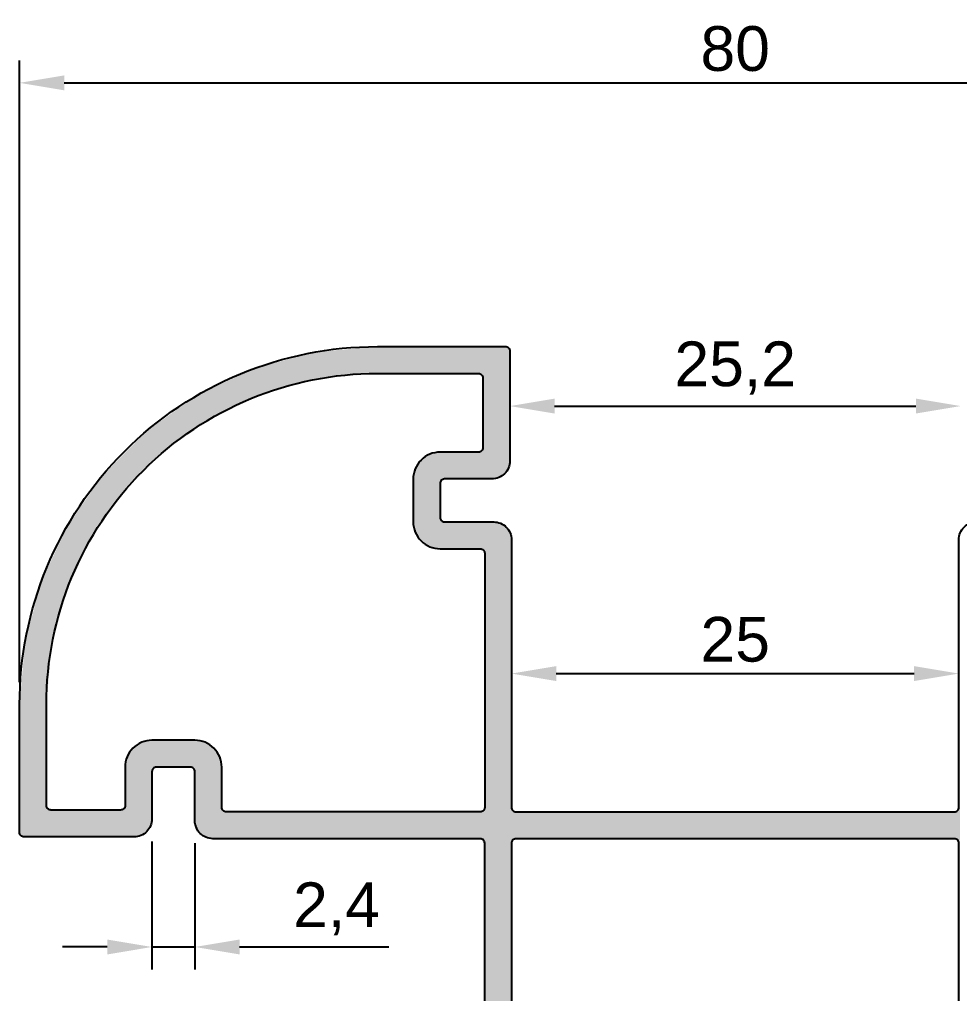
# Model space of a CAD drawing. Extents: x 73 to 823, y -58 to 227.
# Drawn here: x 227.1 to 279.7, y 146.3 to 200.8 of the extents above; entities that cross this region are included whole.
import ezdxf

# ---------------------------------------------------------------- set-up
doc = ezdxf.new("R2010")
doc.units = 0
doc.layers.get('0').update_dxf_attribs({"linetype": 'CONTINUOUS'})
doc.layers.get('DEFPOINTS').update_dxf_attribs({"linetype": 'CONTINUOUS'})
doc.styles.get("Standard").update_dxf_attribs({"font": 'arial.ttf'})
doc.dimstyles.new('ISO-25', dxfattribs={"dimtxt": 2.5, "dimasz": 2.5, "dimexe": 1.25, "dimexo": 1.25, "dimtad": 1, "dimtxsty": 'STANDARD', "dimcen": 2.5, "dimazin": 3, "dimtfac": 1, "dimtmove": 0, "dimatfit": 3})

# ---------------------------------------------------------------- blocks, each defined once
blk = doc.blocks.new('*D6')
at = {"color": 0}
blk.add_line((257.154, 164.223), (277.154, 164.223), dxfattribs=at)
for points in [[(257.154, 164.64), (257.154, 163.807), (254.654, 164.223)], [(277.154, 164.64), (277.154, 163.807), (279.654, 164.223)]]:
    blk.add_solid(points, dxfattribs=at)
at = {"layer": 'DEFPOINTS', "color": 0}
for p in [(254.654, 164.223), (279.654, 164.223), (279.654, 164.223)]:
    blk.add_point(p, dxfattribs=at)
at = {"color": 0, "insert": (267.154, 166.125), "char_height": 2.5, "attachment_point": 5}
blk.add_mtext('25', dxfattribs=at)
blk = doc.blocks.new('*D7')
at = {"color": 0}
blk.add_line((257.054, 179.173), (277.254, 179.173), dxfattribs=at)
for points in [[(257.054, 179.59), (257.054, 178.757), (254.554, 179.173)], [(277.254, 179.59), (277.254, 178.757), (279.754, 179.173)]]:
    blk.add_solid(points, dxfattribs=at)
at = {"layer": 'DEFPOINTS', "color": 0}
for p in [(254.554, 179.173), (279.754, 179.173), (279.754, 179.173)]:
    blk.add_point(p, dxfattribs=at)
at = {"color": 0, "insert": (267.154, 181.301), "char_height": 2.5, "attachment_point": 5}
blk.add_mtext('25,2', dxfattribs=at)
blk = doc.blocks.new('*D9')
at = {"color": 0}
for p, q in [((234.554, 154.848), (234.554, 147.696)), ((236.954, 154.748), (236.954, 147.696)), ((232.054, 148.946), (229.554, 148.946)), ((234.554, 148.946), (236.954, 148.946)), ((239.454, 148.946), (247.788, 148.946))]:
    blk.add_line(p, q, dxfattribs=at)
for points in [[(232.054, 149.363), (232.054, 148.529), (234.554, 148.946)], [(239.454, 149.363), (239.454, 148.529), (236.954, 148.946)]]:
    blk.add_solid(points, dxfattribs=at)
at = {"layer": 'DEFPOINTS', "color": 0}
for p in [(234.554, 156.098), (236.954, 155.998), (236.954, 148.946)]:
    blk.add_point(p, dxfattribs=at)
at = {"color": 0, "insert": (244.871, 151.073), "char_height": 2.5, "attachment_point": 5}
blk.add_mtext('2,4', dxfattribs=at)
blk = doc.blocks.new('*D29')
at = {"color": 0}
for p, q in [((227.154, 163.748), (227.154, 198.485)), ((307.154, 163.748), (307.154, 198.485)), ((229.654, 197.235), (304.654, 197.235))]:
    blk.add_line(p, q, dxfattribs=at)
for points in [[(229.654, 197.651), (229.654, 196.818), (227.154, 197.235)], [(304.654, 197.651), (304.654, 196.818), (307.154, 197.235)]]:
    blk.add_solid(points, dxfattribs=at)
at = {"layer": 'DEFPOINTS', "color": 0}
for p in [(307.154, 197.235), (227.154, 162.498), (307.154, 162.498)]:
    blk.add_point(p, dxfattribs=at)
at = {"color": 0, "insert": (267.154, 199.136), "char_height": 2.5, "attachment_point": 5}
blk.add_mtext('80', dxfattribs=at)
blk = doc.blocks.new('*U44')
at = {"linetype": 'CONTINUOUS'}
for points in [[(247.154, 180.998), (243.942, 182.217), (247.154, 182.498)], [(247.154, 180.998), (247.154, 182.498), (252.804, 180.998)], [(252.804, 180.998), (247.154, 182.498), (252.804, 182.498)], [(252.804, 180.998), (252.804, 182.498), (252.848, 180.994)], [(252.848, 180.994), (252.804, 182.498), (252.848, 182.498)], [(252.848, 180.994), (252.848, 182.498), (252.89, 180.983)], [(252.89, 180.983), (252.848, 182.498), (252.89, 182.498)], [(252.89, 180.983), (252.89, 182.498), (252.929, 180.965)], [(252.929, 180.965), (252.89, 182.498), (252.929, 182.498)], [(252.929, 180.965), (252.929, 182.498), (252.965, 180.94)], [(252.965, 180.94), (252.929, 182.498), (252.965, 182.498)], [(252.965, 180.94), (252.965, 182.498), (252.996, 180.909)], [(252.996, 180.909), (252.965, 182.498), (252.996, 182.498)], [(252.996, 180.909), (252.996, 182.498), (253.021, 180.873)], [(253.021, 180.873), (252.996, 182.498), (253.021, 182.498)], [(253.021, 180.873), (253.021, 182.498), (253.039, 180.834)], [(253.039, 180.834), (253.021, 182.498), (253.039, 182.498)], [(253.039, 180.834), (253.039, 182.498), (253.051, 180.792)], [(253.051, 180.792), (253.039, 182.498), (253.051, 182.498)], [(253.051, 180.792), (253.051, 182.498), (253.054, 180.748)], [(253.054, 180.748), (253.051, 182.498), (253.054, 182.498)], [(253.054, 180.748), (253.054, 182.498), (253.554, 175.098)], [(253.554, 175.098), (253.054, 182.498), (253.554, 182.498)], [(253.554, 175.098), (253.554, 182.498), (253.749, 175.117)], [(253.749, 175.117), (253.554, 182.498), (253.749, 182.498)], [(253.749, 175.117), (253.749, 182.498), (253.937, 175.174)], [(253.937, 175.174), (253.749, 182.498), (253.937, 182.498)], [(253.937, 175.174), (253.937, 182.498), (254.11, 175.267)], [(254.11, 175.267), (253.937, 182.498), (254.11, 182.498)], [(254.11, 175.267), (254.11, 182.498), (254.261, 175.391)], [(254.261, 175.391), (254.11, 182.498), (254.261, 182.498)], [(254.261, 175.391), (254.261, 182.498), (254.304, 175.443)], [(254.304, 175.443), (254.261, 182.498), (254.304, 182.498)], [(254.304, 175.443), (254.304, 182.498), (254.348, 175.496)], [(254.348, 175.496), (254.304, 182.498), (254.348, 182.494)], [(254.348, 175.496), (254.348, 182.494), (254.386, 175.543)], [(254.386, 175.543), (254.348, 182.494), (254.386, 182.484)], [(254.386, 175.543), (254.386, 182.484), (254.39, 175.55)], [(254.39, 175.55), (254.386, 182.484), (254.39, 182.483)], [(254.39, 175.55), (254.39, 182.483), (254.429, 175.624)], [(254.429, 175.624), (254.39, 182.483), (254.429, 182.465)], [(254.429, 175.624), (254.429, 182.465), (254.465, 175.691)], [(254.465, 175.691), (254.429, 182.465), (254.465, 182.44)], [(254.465, 175.691), (254.465, 182.44), (254.478, 175.716)], [(254.478, 175.716), (254.465, 182.44), (254.478, 182.427)], [(254.478, 175.716), (254.478, 182.427), (254.496, 175.774)], [(254.496, 175.774), (254.478, 182.427), (254.496, 182.409)], [(254.496, 175.774), (254.496, 182.409), (254.521, 175.856)], [(254.521, 175.856), (254.496, 182.409), (254.521, 182.373)], [(254.521, 175.856), (254.521, 182.373), (254.535, 175.903)], [(254.535, 175.903), (254.521, 182.373), (254.535, 182.343)], [(243.681, 180.647), (240.827, 181.43), (243.681, 182.194)], [(243.942, 180.717), (243.681, 182.194), (243.942, 182.217)], [(243.681, 180.647), (243.681, 182.194), (243.942, 180.717)], [(243.942, 180.717), (243.942, 182.217), (247.154, 180.998)], [(254.535, 175.903), (254.535, 182.343), (254.539, 175.945)], [(254.539, 175.945), (254.535, 182.343), (254.539, 182.334)], [(254.539, 175.945), (254.539, 182.334), (254.551, 176.06)], [(254.551, 176.06), (254.539, 182.334), (254.551, 182.292)], [(254.551, 176.06), (254.551, 182.292), (254.554, 176.098)], [(254.554, 176.098), (254.551, 182.292), (254.554, 182.248)], [(240.314, 179.643), (237.904, 180.168), (240.314, 181.292)], [(240.827, 179.883), (240.314, 181.292), (240.827, 181.43)], [(240.314, 179.643), (240.314, 181.292), (240.827, 179.883)], [(240.827, 179.883), (240.827, 181.43), (243.681, 180.647)], [(253.054, 176.848), (253.054, 180.748), (253.554, 175.098)], [(237.154, 177.995), (235.263, 178.494), (237.154, 179.819)], [(237.904, 178.52), (237.154, 179.819), (237.904, 180.168)], [(237.154, 177.995), (237.154, 179.819), (237.904, 178.52)], [(237.904, 178.52), (237.904, 180.168), (240.314, 179.643)], [(235.263, 176.67), (234.299, 177.819), (235.263, 178.494)], [(235.263, 176.67), (235.263, 178.494), (237.154, 177.995)], [(234.299, 175.706), (232.983, 176.503), (234.299, 177.819)], [(234.299, 175.706), (234.299, 177.819), (235.263, 176.67)], [(232.983, 174.39), (231.833, 175.354), (232.983, 176.503)], [(232.983, 174.39), (232.983, 176.503), (234.299, 175.706)], [(249.904, 171.399), (249.821, 176.345), (249.904, 176.39)], [(250.08, 171.317), (249.904, 176.39), (250.08, 176.484)], [(249.904, 171.399), (249.904, 176.39), (250.08, 171.317)], [(250.141, 171.289), (250.08, 176.484), (250.141, 176.503)], [(250.08, 171.317), (250.08, 176.484), (250.141, 171.289)], [(250.362, 171.23), (250.141, 176.503), (250.362, 176.569)], [(250.141, 171.289), (250.141, 176.503), (250.362, 171.23)], [(250.394, 171.221), (250.362, 176.569), (250.394, 176.573)], [(250.362, 171.23), (250.362, 176.569), (250.394, 171.221)], [(250.654, 174.848), (250.394, 176.573), (250.654, 176.598)], [(250.394, 171.221), (250.394, 176.573), (250.654, 171.198)], [(250.654, 171.198), (250.394, 176.573), (250.654, 172.948)], [(250.654, 172.948), (250.394, 176.573), (250.654, 174.848)], [(250.654, 176.598), (250.654, 176.598), (250.659, 174.897)], [(250.659, 174.897), (250.654, 176.598), (250.659, 176.598)], [(250.654, 174.848), (250.654, 176.598), (250.659, 174.897)], [(250.659, 174.897), (250.659, 176.598), (250.673, 174.944)], [(250.673, 174.944), (250.659, 176.598), (250.673, 176.598)], [(250.673, 174.944), (250.673, 176.598), (250.696, 174.987)], [(250.696, 174.987), (250.673, 176.598), (250.696, 176.598)], [(250.696, 174.987), (250.696, 176.598), (250.728, 175.025)], [(250.728, 175.025), (250.696, 176.598), (250.728, 176.598)], [(250.728, 175.025), (250.728, 176.598), (250.765, 175.056)], [(250.765, 175.056), (250.728, 176.598), (250.765, 176.598)], [(250.765, 175.056), (250.765, 176.598), (250.809, 175.079)], [(250.809, 175.079), (250.765, 176.598), (250.809, 176.598)], [(250.809, 175.079), (250.809, 176.598), (250.856, 175.093)], [(250.856, 175.093), (250.809, 176.598), (250.856, 176.598)], [(250.856, 175.093), (250.856, 176.598), (250.904, 175.098)], [(250.904, 175.098), (250.856, 176.598), (250.904, 176.598)], [(250.904, 175.098), (250.904, 176.598), (252.804, 175.098)], [(252.804, 175.098), (250.904, 176.598), (252.804, 176.598)], [(252.853, 175.098), (252.804, 176.598), (252.853, 176.603)], [(252.804, 175.098), (252.804, 176.598), (252.853, 175.098)], [(252.9, 175.098), (252.853, 176.603), (252.9, 176.617)], [(252.853, 175.098), (252.853, 176.603), (252.9, 175.098)], [(252.943, 175.098), (252.9, 176.617), (252.943, 176.64)], [(252.9, 175.098), (252.9, 176.617), (252.943, 175.098)], [(252.981, 175.098), (252.943, 176.64), (252.981, 176.671)], [(252.943, 175.098), (252.943, 176.64), (252.981, 175.098)], [(253.012, 175.098), (252.981, 176.671), (253.012, 176.709)], [(252.981, 175.098), (252.981, 176.671), (253.012, 175.098)], [(253.035, 175.098), (253.012, 176.709), (253.035, 176.753)], [(253.012, 175.098), (253.012, 176.709), (253.035, 175.098)], [(253.05, 175.098), (253.035, 176.753), (253.05, 176.799)], [(253.035, 175.098), (253.035, 176.753), (253.05, 175.098)], [(253.054, 175.098), (253.05, 176.799), (253.054, 176.848)], [(253.05, 175.098), (253.05, 176.799), (253.054, 175.098)], [(253.054, 175.098), (253.054, 176.848), (253.554, 175.098)], [(249.355, 171.948), (249.269, 175.672), (249.355, 175.835)], [(249.407, 171.874), (249.355, 175.835), (249.407, 175.932)], [(249.355, 171.948), (249.355, 175.835), (249.407, 171.874)], [(249.505, 171.734), (249.407, 175.932), (249.505, 176.051)], [(249.407, 171.874), (249.407, 175.932), (249.505, 171.734)], [(249.594, 171.646), (249.505, 176.051), (249.594, 176.159)], [(249.505, 171.734), (249.505, 176.051), (249.594, 171.646)], [(249.69, 171.549), (249.594, 176.159), (249.69, 176.238)], [(249.594, 171.646), (249.594, 176.159), (249.69, 171.549)], [(249.821, 171.458), (249.69, 176.238), (249.821, 176.345)], [(249.69, 171.549), (249.69, 176.238), (249.821, 171.458)], [(249.821, 171.458), (249.821, 176.345), (249.904, 171.399)], [(231.833, 172.749), (231.133, 174.353), (231.833, 175.354)], [(231.833, 172.749), (231.833, 175.354), (232.983, 174.39)], [(249.177, 172.438), (249.154, 175.098), (249.177, 175.33)], [(249.183, 172.415), (249.177, 175.33), (249.183, 175.391)], [(249.177, 172.438), (249.177, 175.33), (249.183, 172.415)], [(249.245, 172.185), (249.183, 175.391), (249.245, 175.594)], [(249.183, 172.415), (249.183, 175.391), (249.245, 172.185)], [(249.269, 172.134), (249.245, 175.594), (249.269, 175.672)], [(249.245, 172.185), (249.245, 175.594), (249.269, 172.134)], [(249.269, 172.134), (249.269, 175.672), (249.355, 171.948)], [(249.154, 172.698), (249.154, 175.098), (249.177, 172.438)], [(231.133, 171.748), (229.834, 172.498), (231.133, 174.353)], [(231.133, 171.748), (231.133, 174.353), (231.833, 172.749)], [(250.654, 171.198), (250.654, 172.948), (250.658, 171.198)], [(250.658, 171.198), (250.654, 172.948), (250.658, 172.905)], [(250.658, 171.198), (250.658, 172.905), (250.669, 171.198)], [(250.669, 171.198), (250.658, 172.905), (250.669, 172.863)], [(250.669, 171.198), (250.669, 172.863), (250.688, 171.198)], [(250.688, 171.198), (250.669, 172.863), (250.688, 172.823)], [(250.688, 171.198), (250.688, 172.823), (250.713, 171.198)], [(250.713, 171.198), (250.688, 172.823), (250.713, 172.787)], [(250.713, 171.198), (250.713, 172.787), (250.744, 171.198)], [(250.744, 171.198), (250.713, 172.787), (250.744, 172.757)], [(250.744, 171.198), (250.744, 172.757), (250.779, 171.198)], [(250.779, 171.198), (250.744, 172.757), (250.779, 172.732)], [(250.779, 171.198), (250.779, 172.732), (250.819, 171.198)], [(250.819, 171.198), (250.779, 172.732), (250.819, 172.713)], [(250.819, 171.198), (250.819, 172.713), (250.861, 171.198)], [(250.861, 171.198), (250.819, 172.713), (250.861, 172.702)], [(250.861, 171.198), (250.861, 172.702), (250.904, 171.198)], [(250.904, 171.198), (250.861, 172.702), (250.904, 172.698)], [(250.904, 171.198), (250.904, 172.698), (252.904, 171.198)], [(252.904, 171.198), (250.904, 172.698), (252.904, 172.698)], [(252.904, 171.198), (252.904, 172.698), (252.948, 171.194)], [(252.948, 171.194), (252.904, 172.698), (252.948, 172.698)], [(252.948, 171.194), (252.948, 172.698), (252.99, 171.183)], [(252.99, 171.183), (252.948, 172.698), (252.99, 172.698)], [(252.99, 171.183), (252.99, 172.698), (253.029, 171.165)], [(253.029, 171.165), (252.99, 172.698), (253.029, 172.698)], [(253.029, 171.165), (253.029, 172.698), (253.065, 171.14)], [(253.065, 171.14), (253.029, 172.698), (253.065, 172.698)], [(253.065, 171.14), (253.065, 172.698), (253.096, 171.109)], [(253.096, 171.109), (253.065, 172.698), (253.096, 172.698)], [(253.096, 171.109), (253.096, 172.698), (253.121, 171.073)], [(253.121, 171.073), (253.096, 172.698), (253.121, 172.698)], [(253.121, 171.073), (253.121, 172.698), (253.139, 171.034)], [(253.139, 171.034), (253.121, 172.698), (253.139, 172.698)], [(253.139, 171.034), (253.139, 172.698), (253.151, 170.992)], [(253.151, 170.992), (253.139, 172.698), (253.151, 172.698)], [(253.151, 170.992), (253.151, 172.698), (253.154, 170.948)], [(253.154, 170.948), (253.151, 172.698), (253.154, 172.698)], [(253.154, 170.948), (253.154, 172.698), (253.654, 128.498)], [(253.654, 128.498), (253.154, 172.698), (253.654, 172.698)], [(253.654, 128.498), (253.654, 172.698), (253.828, 128.498)], [(253.828, 128.498), (253.654, 172.698), (253.828, 172.683)], [(253.828, 128.498), (253.828, 172.683), (253.996, 128.498)], [(253.996, 128.498), (253.828, 172.683), (253.996, 172.638)], [(253.996, 128.498), (253.996, 172.638), (254.154, 128.498)], [(254.154, 128.498), (253.996, 172.638), (254.154, 172.564)], [(254.154, 128.498), (254.154, 172.564), (254.297, 128.498)], [(254.297, 128.498), (254.154, 172.564), (254.297, 172.464)], [(229.77, 168.826), (228.935, 170.571), (229.77, 172.361)], [(229.834, 168.962), (229.77, 172.361), (229.834, 172.498)], [(229.77, 168.826), (229.77, 172.361), (229.834, 168.962)], [(229.834, 168.962), (229.834, 172.498), (231.133, 171.748)], [(254.297, 128.498), (254.297, 172.464), (254.42, 128.498)], [(254.42, 128.498), (254.297, 172.464), (254.42, 172.341)], [(254.42, 128.498), (254.42, 172.341), (254.52, 128.498)], [(254.52, 128.498), (254.42, 172.341), (254.52, 172.198)], [(254.52, 128.498), (254.52, 172.198), (254.594, 128.498)], [(254.594, 128.498), (254.52, 172.198), (254.594, 172.04)], [(254.594, 128.498), (254.594, 172.04), (254.639, 128.498)], [(254.639, 128.498), (254.594, 172.04), (254.639, 171.872)], [(279.715, 102.498), (279.67, 171.872), (279.715, 172.04)], [(254.639, 128.498), (254.639, 171.872), (254.654, 128.498)], [(254.654, 156.748), (254.639, 171.872), (254.654, 171.698)], [(254.654, 128.498), (254.639, 171.872), (254.654, 130.248)], [(254.654, 130.248), (254.639, 171.872), (254.654, 154.748)], [(254.654, 154.748), (254.639, 171.872), (254.654, 156.748)], [(279.67, 102.498), (279.654, 171.698), (279.67, 171.872)], [(279.654, 156.748), (279.654, 171.698), (279.67, 102.498)], [(279.67, 102.498), (279.67, 171.872), (279.715, 102.498)], [(253.154, 156.748), (253.154, 170.948), (253.654, 128.498)], [(228.935, 165.711), (228.654, 169.969), (228.935, 170.571)], [(228.935, 165.711), (228.935, 170.571), (229.77, 168.826)], [(228.654, 162.498), (228.361, 169.339), (228.654, 169.969)], [(228.654, 162.498), (228.654, 169.969), (228.935, 165.711)], [(228.361, 155.098), (227.458, 165.971), (228.361, 169.339)], [(228.361, 155.098), (228.361, 169.339), (228.654, 155.098)], [(228.654, 155.098), (228.361, 169.339), (228.654, 156.848)], [(228.654, 156.848), (228.361, 169.339), (228.654, 162.498)], [(227.458, 155.098), (227.404, 165.356), (227.458, 165.971)], [(227.458, 155.098), (227.458, 165.971), (228.361, 155.098)], [(227.404, 155.098), (227.361, 164.86), (227.404, 165.356)], [(227.404, 155.098), (227.404, 165.356), (227.458, 155.098)], [(227.361, 155.102), (227.319, 164.378), (227.361, 164.86)], [(227.361, 155.102), (227.361, 164.86), (227.404, 155.098)], [(227.279, 155.132), (227.244, 163.519), (227.279, 163.927)], [(227.319, 155.113), (227.279, 163.927), (227.319, 164.378)], [(227.279, 155.132), (227.279, 163.927), (227.319, 155.113)], [(227.319, 155.113), (227.319, 164.378), (227.361, 155.102)], [(227.244, 155.157), (227.213, 163.167), (227.244, 163.519)], [(227.244, 155.157), (227.244, 163.519), (227.279, 155.132)], [(227.188, 155.223), (227.169, 162.671), (227.188, 162.881)], [(227.213, 155.187), (227.188, 162.881), (227.213, 163.167)], [(227.188, 155.223), (227.188, 162.881), (227.213, 155.187)], [(227.213, 155.187), (227.213, 163.167), (227.244, 155.157)], [(227.158, 155.305), (227.154, 162.498), (227.158, 162.542)], [(227.154, 155.348), (227.154, 162.498), (227.158, 155.305)], [(227.169, 155.263), (227.158, 162.542), (227.169, 162.671)], [(227.158, 155.305), (227.158, 162.542), (227.169, 155.263)], [(227.169, 155.263), (227.169, 162.671), (227.188, 155.223)], [(233.494, 155.098), (233.307, 159.832), (233.494, 160.059)], [(233.554, 155.098), (233.494, 160.059), (233.554, 160.109)], [(233.494, 155.098), (233.494, 160.059), (233.554, 155.098)], [(233.721, 155.115), (233.554, 160.109), (233.721, 160.245)], [(233.554, 155.098), (233.554, 160.109), (233.721, 155.115)], [(233.749, 155.117), (233.721, 160.245), (233.749, 160.261)], [(233.721, 155.115), (233.721, 160.245), (233.749, 155.117)], [(233.937, 155.174), (233.749, 160.261), (233.937, 160.361)], [(233.749, 155.117), (233.749, 160.261), (233.937, 155.174)], [(233.98, 155.197), (233.937, 160.361), (233.98, 160.384)], [(233.937, 155.174), (233.937, 160.361), (233.98, 155.197)], [(234.11, 155.267), (233.98, 160.384), (234.11, 160.423)], [(233.98, 155.197), (233.98, 160.384), (234.11, 155.267)], [(234.261, 155.391), (234.11, 160.423), (234.261, 160.469)], [(234.11, 155.267), (234.11, 160.423), (234.261, 155.391)], [(234.261, 155.391), (234.261, 160.469), (234.262, 155.391)], [(234.262, 155.391), (234.261, 160.469), (234.262, 160.469)], [(234.386, 155.543), (234.262, 160.469), (234.386, 160.482)], [(234.262, 155.391), (234.262, 160.469), (234.386, 155.543)], [(234.478, 155.716), (234.386, 160.482), (234.478, 160.491)], [(234.386, 155.543), (234.386, 160.482), (234.478, 155.716)], [(234.535, 155.903), (234.478, 160.491), (234.535, 160.496)], [(234.478, 155.716), (234.478, 160.491), (234.535, 155.903)], [(234.554, 158.748), (234.535, 160.496), (234.554, 160.498)], [(234.535, 155.903), (234.535, 160.496), (234.554, 156.098)], [(234.554, 156.098), (234.535, 160.496), (234.554, 158.748)], [(234.554, 158.748), (234.554, 160.498), (234.559, 158.797)], [(234.559, 158.797), (234.554, 160.498), (234.559, 160.498)], [(234.559, 158.797), (234.559, 160.498), (234.573, 158.844)], [(234.573, 158.844), (234.559, 160.498), (234.573, 160.498)], [(234.573, 158.844), (234.573, 160.498), (234.596, 158.887)], [(234.596, 158.887), (234.573, 160.498), (234.596, 160.498)], [(234.596, 158.887), (234.596, 160.498), (234.628, 158.925)], [(234.628, 158.925), (234.596, 160.498), (234.628, 160.498)], [(234.628, 158.925), (234.628, 160.498), (234.665, 158.956)], [(234.665, 158.956), (234.628, 160.498), (234.665, 160.498)], [(234.665, 158.956), (234.665, 160.498), (234.709, 158.979)], [(234.709, 158.979), (234.665, 160.498), (234.709, 160.498)], [(234.709, 158.979), (234.709, 160.498), (234.756, 158.993)], [(234.756, 158.993), (234.709, 160.498), (234.756, 160.498)], [(234.756, 158.993), (234.756, 160.498), (234.804, 158.998)], [(234.804, 158.998), (234.756, 160.498), (234.804, 160.498)], [(234.804, 158.998), (234.804, 160.498), (236.704, 158.998)], [(236.704, 158.998), (234.804, 160.498), (236.704, 160.498)], [(236.704, 158.998), (236.704, 160.498), (236.753, 158.993)], [(236.753, 158.993), (236.704, 160.498), (236.753, 160.498)], [(236.753, 158.993), (236.753, 160.498), (236.8, 158.979)], [(236.8, 158.979), (236.753, 160.498), (236.8, 160.498)], [(236.8, 158.979), (236.8, 160.498), (236.843, 158.956)], [(236.843, 158.956), (236.8, 160.498), (236.843, 160.498)], [(236.843, 158.956), (236.843, 160.498), (236.881, 158.925)], [(236.881, 158.925), (236.843, 160.498), (236.881, 160.498)], [(236.881, 158.925), (236.881, 160.498), (236.912, 158.887)], [(236.912, 158.887), (236.881, 160.498), (236.912, 160.498)], [(236.912, 158.887), (236.912, 160.498), (236.935, 158.844)], [(236.935, 158.844), (236.912, 160.498), (236.935, 160.498)], [(236.935, 158.844), (236.935, 160.498), (236.95, 158.797)], [(236.95, 158.797), (236.935, 160.498), (236.95, 160.498)], [(236.95, 158.797), (236.95, 160.498), (236.954, 158.748)], [(236.954, 158.748), (236.95, 160.498), (236.954, 160.498)], [(236.954, 158.748), (236.954, 160.498), (236.974, 155.803)], [(236.974, 155.803), (236.954, 160.498), (236.974, 160.497)], [(236.974, 155.803), (236.974, 160.497), (237.03, 155.616)], [(237.03, 155.616), (236.974, 160.497), (237.03, 160.492)], [(237.03, 155.616), (237.03, 160.492), (237.123, 155.443)], [(237.123, 155.443), (237.03, 160.492), (237.123, 160.483)], [(237.123, 155.443), (237.123, 160.483), (237.215, 155.331)], [(237.215, 155.331), (237.123, 160.483), (237.215, 160.475)], [(237.215, 155.331), (237.215, 160.475), (237.247, 155.291)], [(237.247, 155.291), (237.215, 160.475), (237.247, 160.467)], [(237.247, 155.291), (237.247, 160.467), (237.399, 155.167)], [(237.399, 155.167), (237.247, 160.467), (237.399, 160.426)], [(237.399, 155.167), (237.399, 160.426), (237.467, 155.13)], [(237.467, 155.13), (237.399, 160.426), (237.467, 160.408)], [(237.467, 155.13), (237.467, 160.408), (237.572, 155.074)], [(237.572, 155.074), (237.467, 160.408), (237.572, 160.359)], [(237.572, 155.074), (237.572, 160.359), (237.704, 155.034)], [(237.704, 155.034), (237.572, 160.359), (237.704, 160.297)], [(237.704, 155.034), (237.704, 160.297), (237.759, 155.017)], [(237.759, 155.017), (237.704, 160.297), (237.759, 160.259)], [(237.759, 155.017), (237.759, 160.259), (237.919, 155.002)], [(237.919, 155.002), (237.759, 160.259), (237.919, 160.147)], [(237.919, 155.002), (237.919, 160.147), (237.954, 154.998)], [(237.954, 154.998), (237.919, 160.147), (237.954, 160.111)], [(237.954, 154.998), (237.954, 160.111), (238.103, 154.998)], [(238.103, 154.998), (237.954, 160.111), (238.103, 159.962)], [(233.169, 155.098), (233.083, 159.291), (233.169, 159.572)], [(233.307, 155.098), (233.169, 159.572), (233.307, 159.832)], [(233.169, 155.098), (233.169, 159.572), (233.307, 155.098)], [(233.307, 155.098), (233.307, 159.832), (233.494, 155.098)], [(238.103, 154.998), (238.103, 159.962), (238.253, 154.998)], [(238.253, 154.998), (238.103, 159.962), (238.253, 159.748)], [(238.253, 154.998), (238.253, 159.748), (238.364, 154.998)], [(238.364, 154.998), (238.253, 159.748), (238.364, 159.511)], [(238.364, 154.998), (238.364, 159.511), (238.432, 154.998)], [(238.432, 154.998), (238.364, 159.511), (238.432, 159.259)], [(233.083, 155.098), (233.054, 158.998), (233.083, 159.291)], [(233.054, 156.848), (233.054, 158.998), (233.083, 155.098)], [(233.083, 155.098), (233.083, 159.291), (233.169, 155.098)], [(238.432, 154.998), (238.432, 159.259), (238.454, 154.998)], [(238.454, 156.748), (238.432, 159.259), (238.454, 158.998)], [(238.454, 154.998), (238.432, 159.259), (238.454, 156.748)], [(236.954, 155.998), (236.954, 158.748), (236.974, 155.803)], [(228.654, 155.098), (228.654, 156.848), (228.659, 155.098)], [(228.659, 155.098), (228.654, 156.848), (228.659, 156.799)], [(228.659, 155.098), (228.659, 156.799), (228.673, 155.098)], [(228.673, 155.098), (228.659, 156.799), (228.673, 156.753)], [(233.051, 155.098), (233.039, 156.763), (233.051, 156.805)], [(233.054, 155.098), (233.051, 156.805), (233.054, 156.848)], [(233.051, 155.098), (233.051, 156.805), (233.054, 155.098)], [(233.054, 155.098), (233.054, 156.848), (233.083, 155.098)], [(228.673, 155.098), (228.673, 156.753), (228.696, 155.098)], [(228.696, 155.098), (228.673, 156.753), (228.696, 156.709)], [(228.696, 155.098), (228.696, 156.709), (228.728, 155.098)], [(228.728, 155.098), (228.696, 156.709), (228.728, 156.671)], [(228.728, 155.098), (228.728, 156.671), (228.765, 155.098)], [(228.765, 155.098), (228.728, 156.671), (228.765, 156.64)], [(228.765, 155.098), (228.765, 156.64), (228.809, 155.098)], [(228.809, 155.098), (228.765, 156.64), (228.809, 156.617)], [(228.809, 155.098), (228.809, 156.617), (228.856, 155.098)], [(228.856, 155.098), (228.809, 156.617), (228.856, 156.603)], [(228.856, 155.098), (228.856, 156.603), (228.904, 155.098)], [(228.904, 155.098), (228.856, 156.603), (228.904, 156.598)], [(228.904, 155.098), (228.904, 156.598), (232.804, 155.098)], [(232.804, 155.098), (228.904, 156.598), (232.804, 156.598)], [(232.848, 155.098), (232.804, 156.598), (232.848, 156.602)], [(232.804, 155.098), (232.804, 156.598), (232.848, 155.098)], [(232.89, 155.098), (232.848, 156.602), (232.89, 156.613)], [(232.848, 155.098), (232.848, 156.602), (232.89, 155.098)], [(232.929, 155.098), (232.89, 156.613), (232.929, 156.632)], [(232.89, 155.098), (232.89, 156.613), (232.929, 155.098)], [(232.965, 155.098), (232.929, 156.632), (232.965, 156.657)], [(232.929, 155.098), (232.929, 156.632), (232.965, 155.098)], [(232.996, 155.098), (232.965, 156.657), (232.996, 156.687)], [(232.965, 155.098), (232.965, 156.657), (232.996, 155.098)], [(233.021, 155.098), (232.996, 156.687), (233.021, 156.723)], [(232.996, 155.098), (232.996, 156.687), (233.021, 155.098)], [(233.039, 155.098), (233.021, 156.723), (233.039, 156.763)], [(233.021, 155.098), (233.021, 156.723), (233.039, 155.098)], [(233.039, 155.098), (233.039, 156.763), (233.051, 155.098)], [(238.454, 154.998), (238.454, 156.748), (238.458, 154.998)], [(238.458, 154.998), (238.454, 156.748), (238.458, 156.705)], [(238.458, 154.998), (238.458, 156.705), (238.469, 154.998)], [(238.469, 154.998), (238.458, 156.705), (238.469, 156.663)], [(238.469, 154.998), (238.469, 156.663), (238.488, 154.998)], [(238.488, 154.998), (238.469, 156.663), (238.488, 156.623)], [(238.488, 154.998), (238.488, 156.623), (238.513, 154.998)], [(238.513, 154.998), (238.488, 156.623), (238.513, 156.587)], [(238.513, 154.998), (238.513, 156.587), (238.544, 154.998)], [(238.544, 154.998), (238.513, 156.587), (238.544, 156.557)], [(238.544, 154.998), (238.544, 156.557), (238.579, 154.998)], [(238.579, 154.998), (238.544, 156.557), (238.579, 156.532)], [(238.579, 154.998), (238.579, 156.532), (238.619, 154.998)], [(238.619, 154.998), (238.579, 156.532), (238.619, 156.513)], [(238.619, 154.998), (238.619, 156.513), (238.661, 154.998)], [(238.661, 154.998), (238.619, 156.513), (238.661, 156.502)], [(238.661, 154.998), (238.661, 156.502), (238.704, 154.998)], [(238.704, 154.998), (238.661, 156.502), (238.704, 156.498)], [(238.704, 154.998), (238.704, 156.498), (252.904, 154.998)], [(252.904, 154.998), (238.704, 156.498), (252.904, 156.498)], [(252.948, 154.994), (252.904, 156.498), (252.948, 156.502)], [(252.904, 154.998), (252.904, 156.498), (252.948, 154.994)], [(252.953, 154.993), (252.948, 156.502), (252.953, 156.503)], [(252.948, 154.994), (252.948, 156.502), (252.953, 154.993)], [(252.99, 154.983), (252.953, 156.503), (252.99, 156.514)], [(252.953, 154.993), (252.953, 156.503), (252.99, 154.983)], [(253, 154.978), (252.99, 156.514), (253, 156.517)], [(252.99, 154.983), (252.99, 156.514), (253, 154.978)], [(253.029, 154.965), (253, 156.517), (253.029, 156.533)], [(253, 154.978), (253, 156.517), (253.029, 154.965)], [(253.043, 154.955), (253.029, 156.533), (253.043, 156.54)], [(253.029, 154.965), (253.029, 156.533), (253.043, 154.955)], [(253.065, 154.94), (253.043, 156.54), (253.065, 156.558)], [(253.043, 154.955), (253.043, 156.54), (253.065, 154.94)], [(253.081, 154.924), (253.065, 156.558), (253.081, 156.571)], [(253.065, 154.94), (253.065, 156.558), (253.081, 154.924)], [(253.096, 154.909), (253.081, 156.571), (253.096, 156.589)], [(253.081, 154.924), (253.081, 156.571), (253.096, 154.909)], [(253.112, 154.886), (253.096, 156.589), (253.112, 156.609)], [(253.096, 154.909), (253.096, 156.589), (253.112, 154.886)], [(253.121, 154.873), (253.112, 156.609), (253.121, 156.625)], [(253.112, 154.886), (253.112, 156.609), (253.121, 154.873)], [(253.135, 154.842), (253.121, 156.625), (253.135, 156.653)], [(253.121, 154.873), (253.121, 156.625), (253.135, 154.842)], [(253.139, 154.834), (253.135, 156.653), (253.139, 156.666)], [(253.135, 154.842), (253.135, 156.653), (253.139, 154.834)], [(253.15, 154.795), (253.139, 156.666), (253.15, 156.699)], [(253.139, 154.834), (253.139, 156.666), (253.15, 154.795)], [(253.151, 154.792), (253.15, 156.699), (253.151, 156.71)], [(253.15, 154.795), (253.15, 156.699), (253.151, 154.792)], [(253.154, 154.748), (253.151, 156.71), (253.154, 156.748)], [(253.151, 154.792), (253.151, 156.71), (253.154, 154.748)], [(253.154, 154.748), (253.154, 156.748), (253.654, 128.498)], [(254.654, 154.748), (254.654, 156.748), (254.659, 154.797)], [(254.659, 154.797), (254.654, 156.748), (254.659, 156.699)], [(254.659, 154.797), (254.659, 156.699), (254.673, 154.844)], [(254.673, 154.844), (254.659, 156.699), (254.673, 156.653)], [(254.673, 154.844), (254.673, 156.653), (254.696, 154.887)], [(254.696, 154.887), (254.673, 156.653), (254.696, 156.609)], [(254.696, 154.887), (254.696, 156.609), (254.728, 154.925)], [(254.728, 154.925), (254.696, 156.609), (254.728, 156.571)], [(254.728, 154.925), (254.728, 156.571), (254.765, 154.956)], [(254.765, 154.956), (254.728, 156.571), (254.765, 156.54)], [(254.765, 154.956), (254.765, 156.54), (254.809, 154.979)], [(254.809, 154.979), (254.765, 156.54), (254.809, 156.517)], [(254.809, 154.979), (254.809, 156.517), (254.856, 154.993)], [(254.856, 154.993), (254.809, 156.517), (254.856, 156.503)], [(254.856, 154.993), (254.856, 156.503), (254.904, 154.998)], [(254.904, 154.998), (254.856, 156.503), (254.904, 156.498)], [(254.904, 154.998), (254.904, 156.498), (279.404, 154.998)], [(279.404, 154.998), (254.904, 156.498), (279.404, 156.498)], [(279.448, 154.994), (279.404, 156.498), (279.448, 156.502)], [(279.404, 154.998), (279.404, 156.498), (279.448, 154.994)], [(279.453, 154.993), (279.448, 156.502), (279.453, 156.503)], [(279.448, 154.994), (279.448, 156.502), (279.453, 154.993)], [(279.49, 154.982), (279.453, 156.503), (279.49, 156.513)], [(279.453, 154.993), (279.453, 156.503), (279.49, 154.982)], [(279.5, 154.979), (279.49, 156.513), (279.5, 156.518)], [(279.49, 154.982), (279.49, 156.513), (279.5, 154.979)], [(279.529, 154.963), (279.5, 156.518), (279.529, 156.532)], [(279.5, 154.979), (279.5, 156.518), (279.529, 154.963)], [(279.543, 154.956), (279.529, 156.532), (279.543, 156.541)], [(279.529, 154.963), (279.529, 156.532), (279.543, 154.956)], [(279.565, 154.938), (279.543, 156.541), (279.565, 156.557)], [(279.543, 154.956), (279.543, 156.541), (279.565, 154.938)], [(279.581, 154.925), (279.565, 156.557), (279.581, 156.573)], [(279.565, 154.938), (279.565, 156.557), (279.581, 154.925)], [(279.596, 154.907), (279.581, 156.573), (279.596, 156.587)], [(279.581, 154.925), (279.581, 156.573), (279.596, 154.907)], [(279.612, 154.887), (279.596, 156.587), (279.612, 156.611)], [(279.596, 154.907), (279.596, 156.587), (279.612, 154.887)], [(279.621, 154.871), (279.612, 156.611), (279.621, 156.623)], [(279.612, 154.887), (279.612, 156.611), (279.621, 154.871)], [(279.635, 154.844), (279.621, 156.623), (279.635, 156.654)], [(279.621, 154.871), (279.621, 156.623), (279.635, 154.844)], [(279.639, 154.831), (279.635, 156.654), (279.639, 156.663)], [(279.635, 154.844), (279.635, 156.654), (279.639, 154.831)], [(279.65, 154.797), (279.639, 156.663), (279.65, 156.701)], [(279.639, 154.831), (279.639, 156.663), (279.65, 154.797)], [(279.651, 154.787), (279.65, 156.701), (279.651, 156.705)], [(279.65, 154.797), (279.65, 156.701), (279.651, 154.787)], [(279.654, 154.748), (279.651, 156.705), (279.654, 156.748)], [(279.651, 154.787), (279.651, 156.705), (279.654, 154.748)], [(279.654, 154.748), (279.654, 156.748), (279.67, 102.498)], [(253.154, 130.248), (253.154, 154.748), (253.654, 128.498)], [(279.654, 130.248), (279.654, 154.748), (279.67, 102.498)]]:
    blk.add_solid(points, dxfattribs=at)

msp = doc.modelspace()

# ---------------------------------------------------------------- linework, layer by layer
msp.add_lwpolyline([(253.154, 130.248), (253.154, 154.748, 0.414214), (252.904, 154.998), (237.954, 154.998, -0.414214), (236.954, 155.998), (236.954, 158.748, 0.414214), (236.704, 158.998), (234.804, 158.998, 0.414214), (234.554, 158.748), (234.554, 156.098, -0.414214), (233.554, 155.098), (227.404, 155.098, -0.414214), (227.154, 155.348), (227.154, 162.498, -0.414214), (247.154, 182.498), (254.304, 182.498, -0.414214), (254.554, 182.248), (254.554, 176.098, -0.414214), (253.554, 175.098), (250.904, 175.098, 0.414214), (250.654, 174.848), (250.654, 172.948, 0.414214), (250.904, 172.698), (253.654, 172.698, -0.414214), (254.654, 171.698), (254.654, 156.748, 0.414214), (254.904, 156.498), (279.404, 156.498, 0.414214), (279.654, 156.748), (279.654, 171.698, -0.414214), (280.654, 172.698)], format="xyb")
for points in [[(252.904, 156.498), (238.704, 156.498, -0.414214), (238.454, 156.748), (238.454, 158.998, 0.414214), (236.954, 160.498), (234.554, 160.498, 0.414214), (233.054, 158.998), (233.054, 156.848, -0.414214), (232.804, 156.598), (228.904, 156.598, -0.414214), (228.654, 156.848), (228.654, 162.498, -0.414214), (247.154, 180.998), (252.804, 180.998, -0.414214), (253.054, 180.748), (253.054, 176.848, -0.414214), (252.804, 176.598), (250.654, 176.598, 0.414214), (249.154, 175.098), (249.154, 172.698, 0.414214), (250.654, 171.198), (252.904, 171.198, -0.414214), (253.154, 170.948), (253.154, 156.748, -0.414214)], [(279.404, 154.998), (254.904, 154.998, 0.414214), (254.654, 154.748), (254.654, 130.248, 0.414214), (254.904, 129.998), (279.404, 129.998, 0.414214), (279.654, 130.248), (279.654, 154.748, 0.414214)]]:
    msp.add_lwpolyline(points, format="xyb", close=True)

# ---------------------------------------------------------------- block references
msp.add_blockref('*U44', (0, 0))

# ---------------------------------------------------------------- dimensions: what is measured, and where the dimension line sits
for base, p1, p2, picture, middle in [((307.154, 197.235), (227.154, 162.498), (307.154, 162.498), '*D29', (267.154, 199.136)), ((279.754, 179.173), (254.554, 179.173), (279.754, 179.173), '*D7', (267.154, 181.301)), ((279.654, 164.223), (254.654, 164.223), (279.654, 164.223), '*D6', (267.154, 166.125)), ((236.954, 148.946), (234.554, 156.098), (236.954, 155.998), '*D9', (244.871, 151.073))]:
    dim = msp.add_linear_dim(base=base, p1=p1, p2=p2, dimstyle='ISO-25')
    dim.commit()
    dim.dimension.update_dxf_attribs({"geometry": picture, "text_midpoint": middle})

doc.saveas('drawing.dxf')
